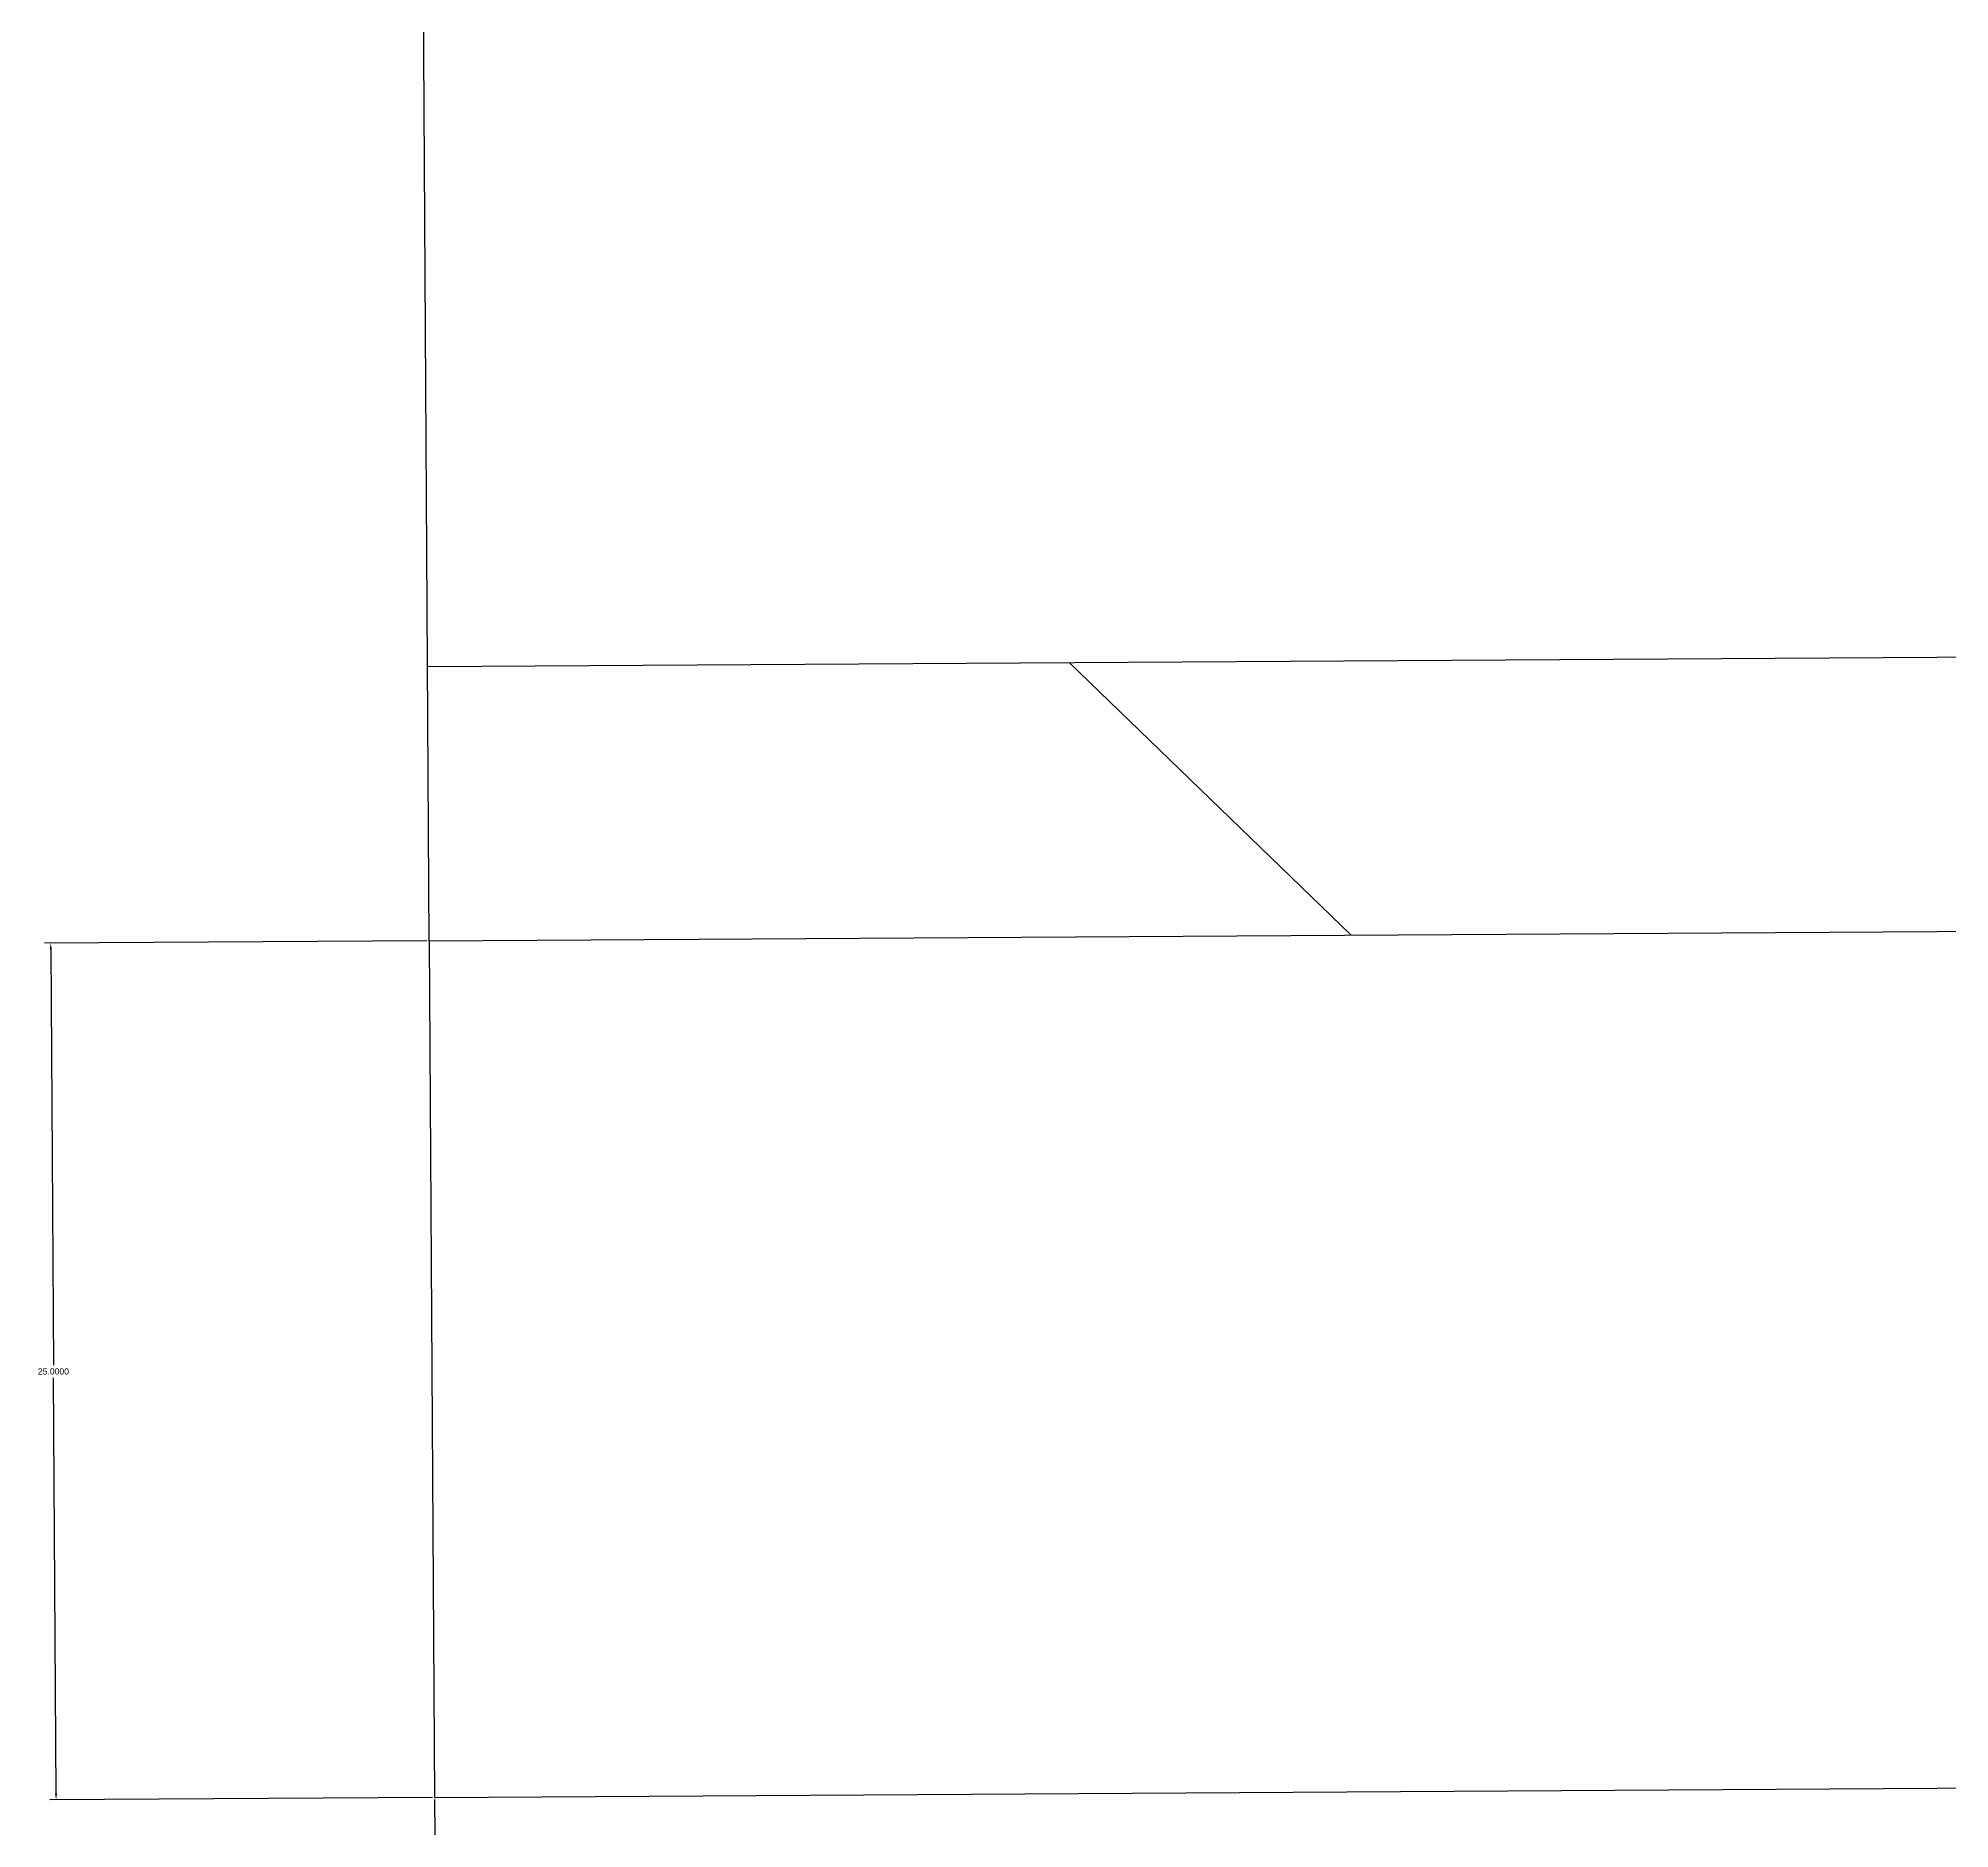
# Model space of a CAD drawing. Header units: millimetres. Extents: x 992 to 14246, y 907 to 4545.
# Drawn here: x 12130 to 12185.8, y 2670.7 to 2722.9 of the extents above; entities that cross this region are included whole.
import ezdxf

# ---------------------------------------------------------------- set-up
doc = ezdxf.new("R2010")
doc.units = ezdxf.units.MM
doc.linetypes.add('ACAD_ISO03W100', pattern=[30, 12, -18])
doc.linetypes.add('CENTER2', pattern=[28.575, 19.05, -3.175, 3.175, -3.175])
doc.styles.get("Standard").update_dxf_attribs({"font": 'arial.ttf'})
doc.dimstyles.get("Standard").update_dxf_attribs({"dimtxt": 0.18, "dimasz": 0.18, "dimexe": 0.18, "dimexo": 0.0625, "dimgap": 0.09, "dimtad": 0, "dimtih": 1, "dimtoh": 1, "dimdec": 4, "dimzin": 0, "dimdsep": 46, "dimtxsty": 'Standard', "dimcen": 0.09, "dimadec": 0, "dimazin": 0, "dimtfac": 1, "dimtdec": 4, "dimtofl": 0, "dimtmove": 0, "dimatfit": 3, "dimfxl": 1, "dimtolj": 1, "dimtzin": 0, "dimarcsym": 0})

# ---------------------------------------------------------------- blocks, each defined once
blk = doc.blocks.new('*D90')
at = {"color": 0, "linetype": 'CENTER2', "lineweight": -2, "transparency": 16777216}
for p, q in [((12141.368, 2696.608), (12130.203, 2696.539)), ((12130.384, 2696.36), (12130.46, 2684.222)), ((12130.537, 2671.721), (12130.462, 2683.858)), ((12141.523, 2671.609), (12130.358, 2671.54))]:
    blk.add_line(p, q, dxfattribs=at)
at = {"color": 0, "linetype": 'CENTER2', "transparency": 16777216}
for points in [[(12130.414, 2696.36), (12130.354, 2696.36), (12130.383, 2696.54)], [(12130.567, 2671.721), (12130.507, 2671.72), (12130.538, 2671.541)]]:
    blk.add_solid(points, dxfattribs=at)
at = {"layer": 'Defpoints', "color": 0, "linetype": 'CENTER2', "transparency": 16777216}
for p in [(12130.383, 2696.54), (12141.43, 2696.609), (12141.585, 2671.609)]:
    blk.add_point(p, dxfattribs=at)
at = {"color": 0, "linetype": 'CENTER2', "transparency": 16777216, "insert": (12130.461, 2684.04), "char_height": 0.18, "attachment_point": 5}
blk.add_mtext('\\A1;25.0000', dxfattribs=at)
blk = doc.blocks.new('*D96')
at = {"color": 0, "linetype": 'CENTER2', "lineweight": -2, "transparency": 16777216}
for p, q in [((13041.568, 2677.132), (13043.023, 2442.741)), ((12141.586, 2671.547), (12143.04, 2437.156)), ((13042.842, 2442.92), (12593.634, 2440.132)), ((12143.219, 2437.337), (12592.427, 2440.124))]:
    blk.add_line(p, q, dxfattribs=at)
at = {"color": 0, "linetype": 'CENTER2', "transparency": 16777216}
for points in [[(13042.841, 2442.95), (13042.842, 2442.89), (13043.022, 2442.921)], [(12143.219, 2437.367), (12143.219, 2437.307), (12143.039, 2437.336)]]:
    blk.add_solid(points, dxfattribs=at)
at = {"layer": 'Defpoints', "color": 0, "linetype": 'CENTER2', "transparency": 16777216}
for p in [(13041.568, 2677.194), (12141.585, 2671.609), (13043.022, 2442.921)]:
    blk.add_point(p, dxfattribs=at)
at = {"color": 0, "linetype": 'CENTER2', "transparency": 16777216, "insert": (12593.03, 2440.128), "char_height": 0.18, "attachment_point": 5}
blk.add_mtext('\\A1;900.0000', dxfattribs=at)

msp = doc.modelspace()

# ---------------------------------------------------------------- hatches: boundary and pattern name
at = {"linetype": 'ACAD_ISO03W100'}
h = msp.add_hatch(dxfattribs=at)
h.set_pattern_fill('ANSI31', color=256, scale=220, angle=91)
h.set_pattern_definition([(136, (9318.7, 2352.01), (-19.1031, -19.78184), [])])
h.paths.add_polyline_path([(12221.37727, 2705.10499), (12141.38035, 2704.60854), (12141.43, 2696.60869), (12221.42692, 2697.10514)])
h.paths.add_polyline_path([(12361.37458, 2705.97379), (12221.37727, 2705.10499), (12221.42692, 2697.10514), (12361.42422, 2697.97394)])
h.paths.add_polyline_path([(12501.37188, 2706.84259), (12361.37458, 2705.97379), (12361.42422, 2697.97394), (12501.42153, 2698.84275)])
h.paths.add_polyline_path([(12601.36996, 2707.46317), (12501.37188, 2706.84259), (12501.42153, 2698.84275), (12601.4196, 2699.46332)])
h.paths.add_polyline_path([(12701.36803, 2708.08374), (12601.36996, 2707.46317), (12601.4196, 2699.46332), (12701.41768, 2700.0839)])
h.paths.add_polyline_path([(12841.36533, 2708.95255), (12701.36803, 2708.08374), (12701.41768, 2700.0839), (12841.41498, 2700.9527)])
h.paths.add_polyline_path([(12981.36264, 2709.82135), (12841.36533, 2708.95255), (12841.41498, 2700.9527), (12981.41228, 2701.8215)])
h.paths.add_polyline_path([(13041.36302, 2710.1937), (12981.36264, 2709.82135), (12981.41228, 2701.8215), (13041.41267, 2702.19386)])

# ---------------------------------------------------------------- linework, layer by layer
for p, q in [((12141.43, 2696.60869), (12140.93354, 2776.60715)), ((12141.38035, 2704.60854), (13041.36302, 2710.1937)), ((12141.43, 2696.60869), (13041.41267, 2702.19386)), ((12141.43, 2696.60869), (12141.58514, 2671.60917)), ((12141.58514, 2671.60917), (13041.56781, 2677.19434))]:
    msp.add_line(p, q)

# ---------------------------------------------------------------- dimensions: what is measured, and where the dimension line sits
at = {"linetype": 'CENTER2'}
for p2, distance, picture, middle in [((12141.43, 2696.60869), 11.04707, '*D90', (12130.46071, 2684.04038)), ((13041.56781, 2677.19434), -234.27804, '*D96', (12593.03035, 2440.12822))]:
    dim = msp.add_aligned_dim(p1=(12141.58514, 2671.60917), p2=p2, distance=distance, dimstyle='Standard', dxfattribs=at)
    dim.commit()
    dim.dimension.update_dxf_attribs({"geometry": picture, "text_midpoint": middle})

doc.saveas('drawing.dxf')
